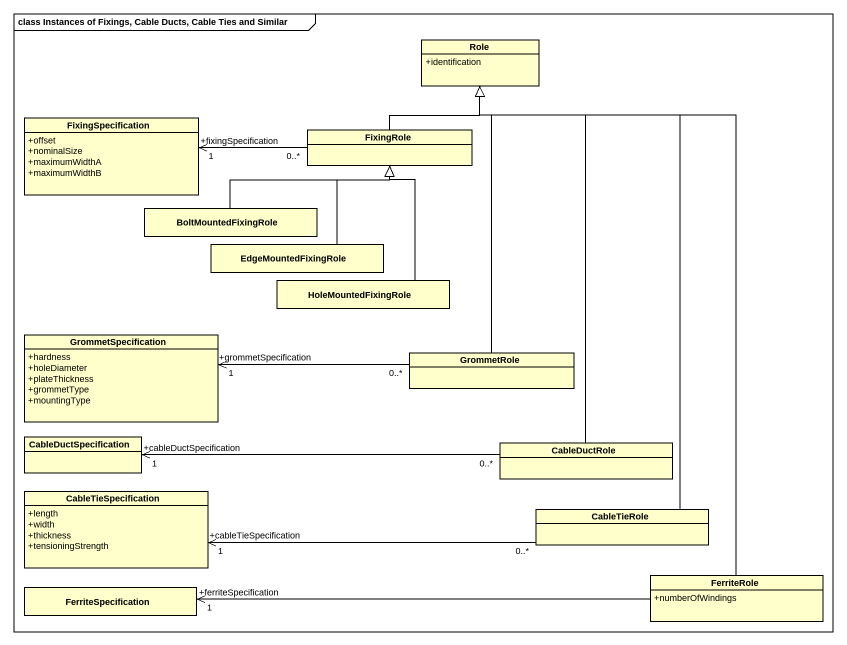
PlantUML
@startuml
mainframe class Instances of Fixings, Cable Ducts, Cable Ties and Similar
hide circle
hide empty members
skinparam classAttributeIconSize 0
class Role {
  +identification
}
class FixingSpecification {
  +offset
  +nominalSize
  +maximumWidthA
  +maximumWidthB
}
class FixingRole
class BoltMountedFixingRole
class EdgeMountedFixingRole
class HoleMountedFixingRole
class GrommetSpecification {
  +hardness
  +holeDiameter
  +plateThickness
  +grommetType
  +mountingType
}
class GrommetRole
class CableDuctSpecification
class CableDuctRole
class CableTieSpecification {
  +length
  +width
  +thickness
  +tensioningStrength
}
class CableTieRole
class FerriteSpecification
class FerriteRole {
  +numberOfWindings
}
FixingRole -up-|> Role
FixingRole "0..*" -left-> "+fixingSpecification\n1" FixingSpecification
BoltMountedFixingRole -right-|> FixingRole
EdgeMountedFixingRole -up-|> FixingRole
HoleMountedFixingRole -up-|> FixingRole
GrommetRole -up-|> Role
GrommetRole "0..*" -left-> "+grommetSpecification\n1" GrommetSpecification
CableDuctRole -up-|> Role
CableDuctRole "0..*" -left-> "1\n+cableDuctSpecification" CableDuctSpecification
CableTieRole -up-|> Role
CableTieRole "0..*" -left-> "1\n+cableTieSpecification" CableTieSpecification
FerriteRole -up-|> Role
FerriteRole -left-> "+ferriteSpecification\n1" FerriteSpecification
@enduml
